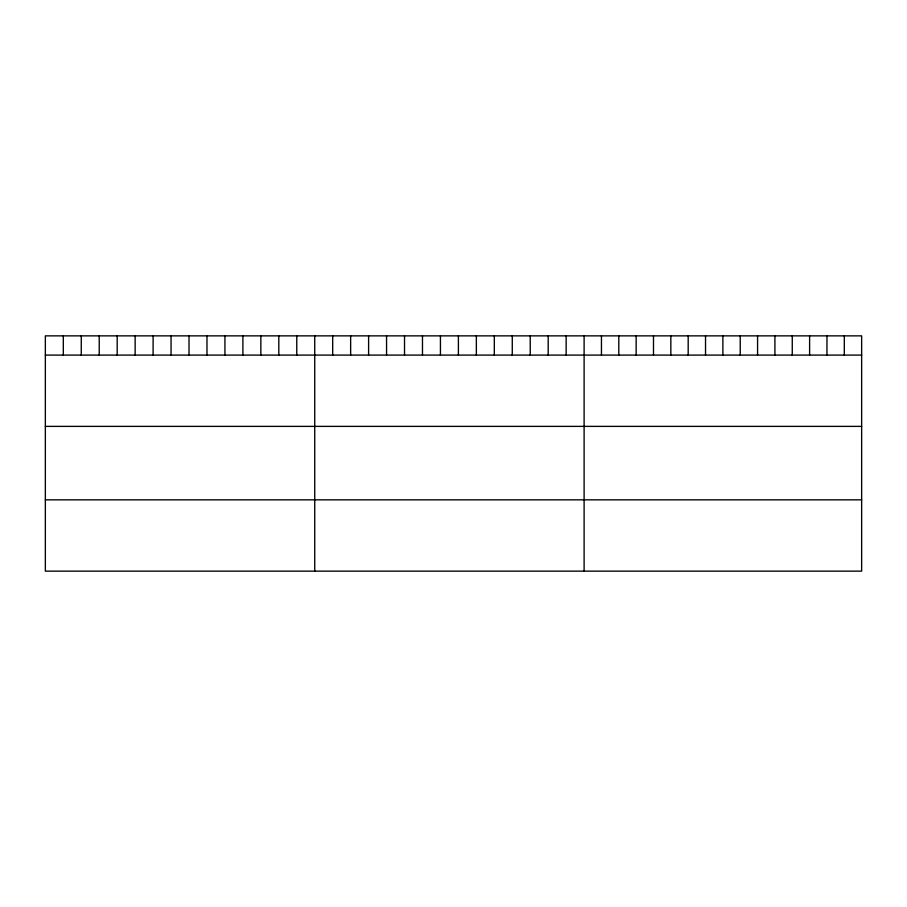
<?xml version="1.0" encoding="UTF-8"?>
<svg xmlns="http://www.w3.org/2000/svg" width="907" height="907" viewBox="0 0 907 907"><rect width="100%" height="100%" fill="white"/><g stroke="black" fill="none" stroke-linecap="round" stroke-linejoin="round"><path stroke-width="1.36" d="M861.65 355.091L861.65 571.138L45.35 571.138L45.35 335.862L861.65 335.862L861.65 355.091L45.35 355.091M45.35 426.381L861.65 426.381M45.35 499.836L861.65 499.836M844.304 335.862L844.304 355.091M826.957 335.862L826.957 355.091M809.611 335.862L809.611 355.091M792.264 335.862L792.264 355.091M774.918 335.862L774.918 355.091M757.572 335.862L757.572 355.091M740.225 335.862L740.225 355.091M722.879 335.862L722.879 355.091M705.533 335.862L705.533 355.091M688.186 335.862L688.186 355.091M670.84 335.862L670.84 355.091M653.494 335.862L653.494 355.091M636.147 335.862L636.147 355.091M618.801 335.862L618.801 355.091M601.454 335.862L601.454 355.091M584.108 335.862L584.108 571.138M566.149 335.862L566.149 355.091M548.191 335.862L548.191 355.091M530.232 335.862L530.232 355.091M512.274 335.862L512.274 355.091M494.315 335.862L494.315 355.091M476.356 335.862L476.356 355.091M458.398 335.862L458.398 355.091M440.439 335.862L440.439 355.091M422.481 335.862L422.481 355.091M404.522 335.862L404.522 355.091M386.563 335.862L386.563 355.091M368.605 335.862L368.605 355.091M350.646 335.862L350.646 355.091M332.688 335.862L332.688 355.091M314.729 335.862L314.729 571.138M296.77 335.862L296.77 355.091M278.812 335.862L278.812 355.091M260.853 335.862L260.853 355.091M242.895 335.862L242.895 355.091M224.936 335.862L224.936 355.091M206.977 335.862L206.977 355.091M189.019 335.862L189.019 355.091M171.06 335.862L171.06 355.091M153.102 335.862L153.102 355.091M135.143 335.862L135.143 355.091M117.184 335.862L117.184 355.091M99.226 335.862L99.226 355.091M81.267 335.862L81.267 355.091M63.309 335.862L63.309 355.091"/></g></svg>
